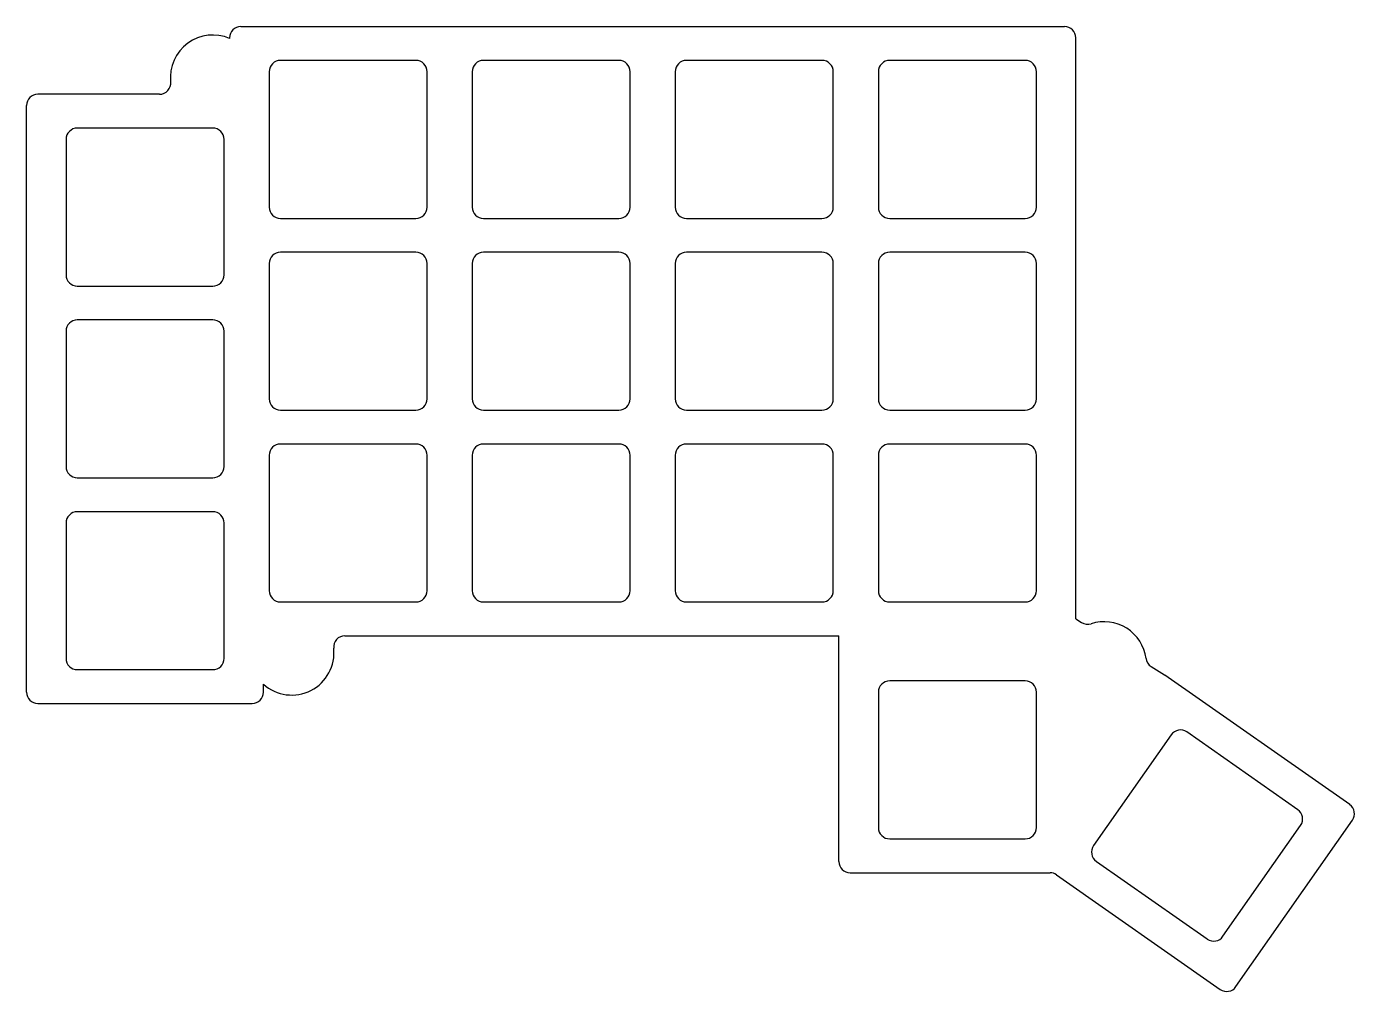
# Model space of a CAD drawing. Header units: millimetres. Extents: x -10 to 107, y -36 to 50.
import ezdxf

# ---------------------------------------------------------------- set-up
doc = ezdxf.new("R2010")
doc.units = ezdxf.units.MM

msp = doc.modelspace()

# ---------------------------------------------------------------- linework, layer by layer
for p, q in [((8.5, 50), (81.5, 50)), ((7.5, 49), (7.5, 48.94)), ((82.5, -2.5), (82.5, 49)), ((11, 46), (11, 34)), ((24, 47), (12, 47)), ((25, 34), (25, 46)), ((29, 46), (29, 34)), ((42, 47), (30, 47)), ((43, 34), (43, 46)), ((47, 46), (47, 34)), ((60, 47), (48, 47)), ((61, 34), (61, 46)), ((65, 46), (65, 34)), ((78, 47), (66, 47)), ((79, 34), (79, 46)), ((1.28, 44), (-9.5, 44)), ((-10.5, -9), (-10.5, 43)), ((6, 41), (-6, 41)), ((-7, 40), (-7, 28)), ((7, 28), (7, 40)), ((12, 33), (24, 33)), ((30, 33), (42, 33)), ((48, 33), (60, 33)), ((66, 33), (78, 33)), ((24, 30), (12, 30)), ((42, 30), (30, 30)), ((60, 30), (48, 30)), ((78, 30), (66, 30)), ((11, 29), (11, 17)), ((25, 17), (25, 29)), ((29, 29), (29, 17)), ((43, 17), (43, 29)), ((47, 29), (47, 17)), ((61, 17), (61, 29)), ((65, 29), (65, 17)), ((79, 17), (79, 29)), ((-6, 27), (6, 27)), ((6, 24), (-6, 24)), ((-7, 23), (-7, 11)), ((7, 11), (7, 23)), ((12, 16), (24, 16)), ((30, 16), (42, 16)), ((48, 16), (60, 16)), ((66, 16), (78, 16)), ((24, 13), (12, 13)), ((42, 13), (30, 13)), ((60, 13), (48, 13)), ((78, 13), (66, 13)), ((11, 12), (11, 0)), ((25, 0), (25, 12)), ((29, 12), (29, 0)), ((43, 0), (43, 12)), ((47, 12), (47, 0)), ((61, 0), (61, 12)), ((65, 12), (65, 0)), ((79, 0), (79, 12)), ((-6, 10), (6, 10)), ((-7, 6), (-7, -6)), ((6, 7), (-6, 7)), ((7, -6), (7, 6)), ((12, -1), (24, -1)), ((30, -1), (42, -1)), ((48, -1), (60, -1)), ((66, -1), (78, -1)), ((82.5, -2.5), (83.01, -2.82)), ((17.72, -4), (61.5, -4)), ((61.5, -24), (61.5, -4)), ((-6, -7), (6, -7)), ((89.17, -6.72), (90.36, -7.47)), ((78, -8), (66, -8)), ((106.77, -18.96), (90.4, -7.5)), ((10.5, -9), (10.5, -8.3)), ((65, -9), (65, -21)), ((79, -21), (79, -9)), ((-9.5, -10), (9.5, -10)), ((90.96, -12.77), (84.07, -22.6)), ((102.18, -19.41), (92.35, -12.52)), ((95.54, -30.63), (102.42, -20.8)), ((96.69, -35.09), (107.01, -20.35)), ((66, -22), (78, -22)), ((84.32, -23.99), (94.15, -30.87)), ((62.5, -25), (80.21, -25)), ((80.79, -25.18), (95.29, -35.34))]:
    msp.add_line(p, q)
for centre, radius, start, end in [((8.5, 49), 1, 90, 180), ((81.5, 49), 1, 0, 90), ((6, 45.5), 3.75, 426.4218, 186.0423), ((12, 46), 1, 90, 180), ((24, 46), 1, 0, 90), ((30, 46), 1, 90, 180), ((42, 46), 1, 0, 90), ((48, 46), 1, 90, 180), ((60, 46), 1, 0, 90), ((66, 46), 1, 90, 180), ((78, 46), 1, 0, 90), ((1.28, 45), 1, 270, 6.0423), ((-9.5, 43), 1, 90, 180), ((-6, 40), 1, 90, 180), ((6, 40), 1, 0, 90), ((12, 34), 1, 180, 270), ((24, 34), 1, 270, 0), ((30, 34), 1, 180, 270), ((42, 34), 1, 270, 0), ((48, 34), 1, 180, 270), ((60, 34), 1, 270, 0), ((66, 34), 1, 180, 270), ((78, 34), 1, 270, 0), ((12, 29), 1, 90, 180), ((24, 29), 1, 0, 90), ((30, 29), 1, 90, 180), ((42, 29), 1, 0, 90), ((48, 29), 1, 90, 180), ((60, 29), 1, 0, 90), ((66, 29), 1, 90, 180), ((78, 29), 1, 0, 90), ((-6, 28), 1, 180, 270), ((6, 28), 1, 270, 0), ((-6, 23), 1, 90, 180), ((6, 23), 1, 0, 90), ((12, 17), 1, 180, 270), ((24, 17), 1, 270, 0), ((30, 17), 1, 180, 270), ((42, 17), 1, 270, 0), ((48, 17), 1, 180, 270), ((60, 17), 1, 270, 0), ((66, 17), 1, 180, 270), ((78, 17), 1, 270, 0), ((12, 12), 1, 90, 180), ((24, 12), 1, 0, 90), ((30, 12), 1, 90, 180), ((42, 12), 1, 0, 90), ((48, 12), 1, 90, 180), ((60, 12), 1, 0, 90), ((66, 12), 1, 90, 180), ((78, 12), 1, 0, 90), ((-6, 11), 1, 180, 270), ((6, 11), 1, 270, 0), ((-6, 6), 1, 90, 180), ((6, 6), 1, 0, 90), ((12, 0), 1, 180, 270), ((24, 0), 1, 270, 0), ((30, 0), 1, 180, 270), ((42, 0), 1, 270, 0), ((48, 0), 1, 180, 270), ((60, 0), 1, 270, 0), ((66, 0), 1, 180, 270), ((78, 0), 1, 270, 0), ((83.55, -1.98), 1, 237.6883, 287.829), ((85, -6.5), 3.75, 7.5476, 107.829), ((17.72, -5), 1, 90, 186.0423), ((13, -5.5), 3.75, 228.1897, 6.0423), ((-6, -6), 1, 180, 270), ((6, -6), 1, 270, 0), ((89.71, -5.88), 1, 187.5476, 237.6883), ((66, -9), 1, 90, 180), ((78, -9), 1, 0, 90), ((89.83, -8.32), 1, 55, 57.6883), ((-9.5, -9), 1, 180, 270), ((9.5, -9), 1, 270, 0), ((91.77, -13.34), 1, 55, 145), ((101.6, -20.23), 1, 325, 55), ((106.19, -19.78), 1, 325, 55), ((66, -21), 1, 180, 270), ((78, -21), 1, 270, 0), ((84.89, -23.17), 1, 145, 235), ((62.5, -24), 1, 180, 270), ((80.21, -26), 1, 55, 90), ((94.72, -30.06), 1, 235, 325), ((95.87, -34.52), 1, 235, 325)]:
    msp.add_arc(centre, radius, start, end)

doc.saveas('drawing.dxf')
